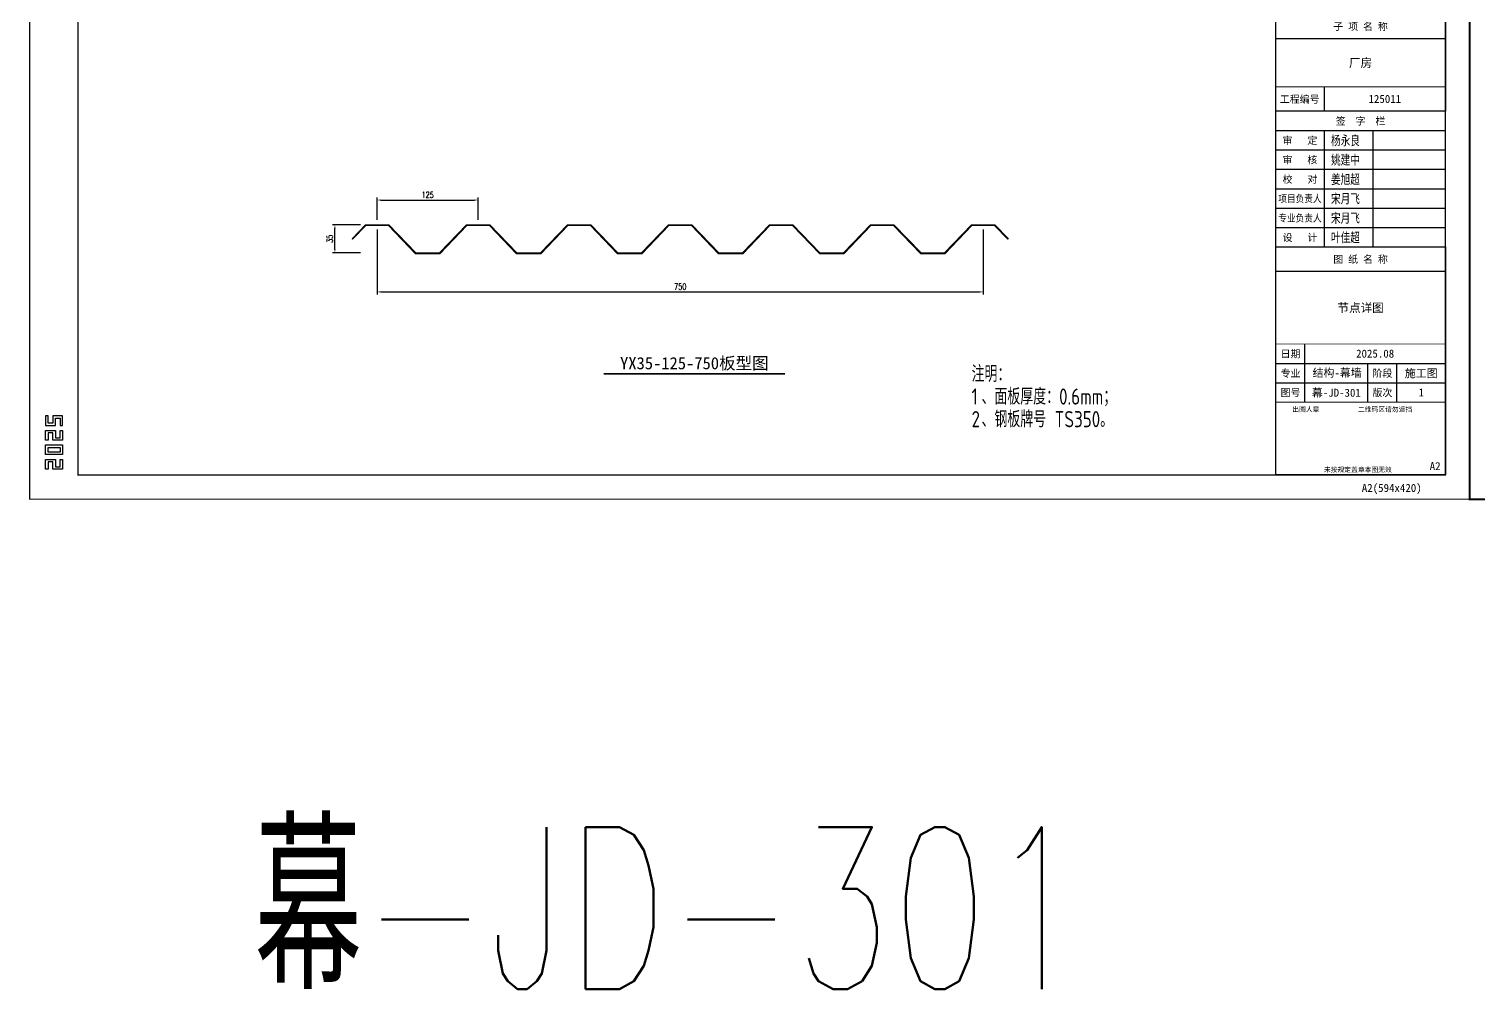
# Model space of a CAD drawing. Extents: x -160106 to 966792, y -663931 to 1550022.
# Drawn here: x -90022 to -88229, y -113808 to -112620 of the extents above; entities that cross this region are included whole.
import ezdxf
from ezdxf.enums import TextEntityAlignment as Align

# ---------------------------------------------------------------- set-up
doc = ezdxf.new("R2010")
doc.units = 0
for name, color, linetype in [('!ZN1-文字-7', 7, 'Continuous'), ('!ZN1-标注-173', 173, 'Continuous'), ('!ZN7-符号-173', 173, 'Continuous'), ('0-cxFrame', 155, 'Continuous'), ('PUB_TEXT', 7, 'Continuous'), ('qianming', 155, 'Continuous')]:
    doc.layers.add(name, color=color, linetype=linetype)
doc.layers.add('0-cxText', color=131, linetype='Continuous', lineweight=25)
doc.layers.add('彩钢板', color=6, linetype='Continuous', lineweight=15)
doc.styles.add('BZHZ', font='bzxw', dxfattribs={"width": 0.8, "bigfont": 'bzhz'})
doc.styles.add('cx_biaoti', font='')
doc.styles.add('cx_tuming', font='simhei.ttf')
doc.styles.add('cx_tuqian1', font='')
doc.styles.add('HZTXT', font='tssdeng.shx', dxfattribs={"width": 0.8, "bigfont": 'hztxt.shx'})
doc.styles.add('ZNDimTStyle', font='ROMANS.shx', dxfattribs={"width": 0.7, "bigfont": 'CHINESE.shx'})
doc.styles.add('ZNTextStyle', font='ROMANS.shx', dxfattribs={"width": 0.7, "bigfont": 'CHINESE.shx'})
doc.styles.add('中南符号', font='simhei.ttf')
doc.styles.add('黑体', font='simhei.ttf', dxfattribs={"height": 12})
doc.styles.get('cx_biaoti').set_extended_font_data('SimSun')
doc.styles.get('cx_tuqian1').set_extended_font_data('SimSun')
doc.dimstyles.new('ZN机械-3', dxfattribs={"dimscale": 3, "dimtxt": 2.5, "dimasz": 1.5, "dimexe": 1, "dimexo": 2, "dimgap": 0.9, "dimtad": 1, "dimdec": 0, "dimzin": 0, "dimdsep": 46, "dimtxsty": 'ZNDimTStyle', "dimcen": 2.5, "dimdle": 1, "dimclrd": 173, "dimclre": 173, "dimclrt": 7, "dimazin": 2, "dimtfac": 1, "dimtdec": 4, "dimtix": 1, "dimtmove": 2, "dimatfit": 3, "dimfxl": 0, "dimfrac": 2, "dimtolj": 1, "dimtzin": 0, "dimarcsym": 0})

# ---------------------------------------------------------------- blocks, each defined once
blk = doc.blocks.new('*U1305')
at = {"const_width": 0.7}
blk.add_lwpolyline([(0, 0), (74.72, 0)], dxfattribs=at)
at = {"color": 0, "style": '中南符号', "flags": 8}
blk.add_attdef('图名', text='', height=5, dxfattribs=at).set_placement((37.36, 1.85), align=Align.CENTER)
blk.add_attdef('比例', (77.52, 1.85), '', height=4, dxfattribs=at)
blk = doc.blocks.new('*D1306')
at = {"layer": '!ZN1-标注-173', "color": 173, "lineweight": -2, "ltscale": 20, "transparency": 16777216}
for p, q in [((-89611.8, -112862.3), (-89646.6, -112862.3)), ((-89643.6, -112892.8), (-89643.6, -112866.8)), ((-89611.8, -112897.3), (-89646.6, -112897.3))]:
    blk.add_line(p, q, dxfattribs=at)
at = {"layer": '!ZN1-标注-173', "color": 173, "ltscale": 20, "transparency": 16777216}
for points in [[(-89644.3, -112866.8), (-89642.8, -112866.8), (-89643.6, -112862.3)], [(-89644.3, -112892.8), (-89642.8, -112892.8), (-89643.6, -112897.3)]]:
    blk.add_solid(points, dxfattribs=at)
at = {"layer": 'Defpoints', "color": 0, "ltscale": 20, "transparency": 16777216}
for p in [(-89643.6, -112862.3), (-89605.8, -112862.3), (-89605.8, -112897.3)]:
    blk.add_point(p, dxfattribs=at)
at = {"layer": '!ZN1-标注-173', "color": 7, "ltscale": 20, "transparency": 16777216, "insert": (-89650, -112879.8), "char_height": 7.5, "attachment_point": 5, "rotation": 90, "style": 'ZNDimTStyle'}
blk.add_mtext('\\A1;35', dxfattribs=at)
blk = doc.blocks.new('*D1307')
at = {"layer": '!ZN1-标注-173', "color": 173, "lineweight": -2, "ltscale": 20, "transparency": 16777216}
for p, q in [((-89591.3, -112856.3), (-89591.3, -112828.8)), ((-89586.8, -112831.8), (-89470.8, -112831.8)), ((-89466.3, -112856.3), (-89466.3, -112828.8))]:
    blk.add_line(p, q, dxfattribs=at)
at = {"layer": '!ZN1-标注-173', "color": 173, "ltscale": 20, "transparency": 16777216}
for points in [[(-89586.8, -112831.1), (-89586.8, -112832.6), (-89591.3, -112831.8)], [(-89470.8, -112831.1), (-89470.8, -112832.6), (-89466.3, -112831.8)]]:
    blk.add_solid(points, dxfattribs=at)
at = {"layer": 'Defpoints', "color": 0, "ltscale": 20, "transparency": 16777216}
for p in [(-89466.3, -112831.8), (-89591.3, -112862.3), (-89466.3, -112862.3)]:
    blk.add_point(p, dxfattribs=at)
at = {"layer": '!ZN1-标注-173', "color": 7, "ltscale": 20, "transparency": 16777216, "insert": (-89528.8, -112825.4), "char_height": 7.5, "attachment_point": 5, "style": 'ZNDimTStyle'}
blk.add_mtext('\\A1;125', dxfattribs=at)
blk = doc.blocks.new('*D1308')
at = {"layer": '!ZN1-标注-173', "color": 173, "lineweight": -2, "ltscale": 20, "transparency": 16777216}
for p, q in [((-89591.3, -112868.3), (-89591.3, -112948.5)), ((-88841.3, -112868.3), (-88841.3, -112948.5)), ((-89586.8, -112945.5), (-88845.8, -112945.5))]:
    blk.add_line(p, q, dxfattribs=at)
at = {"layer": '!ZN1-标注-173', "color": 173, "ltscale": 20, "transparency": 16777216}
for points in [[(-89586.8, -112944.7), (-89586.8, -112946.2), (-89591.3, -112945.5)], [(-88845.8, -112944.7), (-88845.8, -112946.2), (-88841.3, -112945.5)]]:
    blk.add_solid(points, dxfattribs=at)
at = {"layer": 'Defpoints', "color": 0, "ltscale": 20, "transparency": 16777216}
for p in [(-89591.3, -112862.3), (-88841.3, -112862.3), (-88841.3, -112945.5)]:
    blk.add_point(p, dxfattribs=at)
at = {"layer": '!ZN1-标注-173', "color": 7, "ltscale": 20, "transparency": 16777216, "insert": (-89216.3, -112939), "char_height": 7.5, "attachment_point": 5, "style": 'ZNDimTStyle'}
blk.add_mtext('\\A1;750', dxfattribs=at)
blk = doc.blocks.new('20250827133424')
at = {"layer": '彩钢板', "color": 1}
for p, q in [((-30.4, -18), (-31.1, -17.3)), ((780.4, -18), (781.1, -17.3))]:
    blk.add_line(p, q, dxfattribs=at)
for points in [[(-31.1, -17.3), (-14.5, 0), (14.5, 0), (48, -35), (77, -35), (110.5, 0), (139.5, 0), (173, -35), (202, -35), (235.5, 0), (264.5, 0), (298, -35), (327, -35), (360.5, 0), (389.5, 0), (423, -35), (452, -35), (485.5, 0), (514.5, 0), (548, -35), (577, -35), (610.5, 0), (639.5, 0), (673, -35), (702, -35), (735.5, 0), (764.5, 0), (781.1, -17.3)], [(-30.4, -18), (-14.1, -1), (14.1, -1), (47.6, -36), (77.4, -36), (110.9, -1), (139.1, -1), (172.6, -36), (202.4, -36), (235.9, -1), (264.1, -1), (297.6, -36), (327.4, -36), (360.9, -1), (389.1, -1), (422.6, -36), (452.4, -36), (485.9, -1), (514.1, -1), (547.6, -36), (577.4, -36), (610.9, -1), (639.1, -1), (672.6, -36), (702.4, -36), (735.9, -1), (764.1, -1), (780.4, -18)]]:
    blk.add_lwpolyline(points, dxfattribs=at)
blk = doc.blocks.new('zjcx_lan_qianzi(Dragon)')
for p, q in [((-7000, 4800), (0, 4800)), ((-5000, 4800), (-5000, 0)), ((-3000, 4800), (-3000, 0)), ((-7000, 4000), (0, 4000)), ((-7000, 3200), (0, 3200)), ((-7000, 2400), (0, 2400)), ((-7000, 1600), (0, 1600)), ((-7000, 800), (0, 800))]:
    blk.add_line(p, q)
at = {"const_width": 30}
blk.add_lwpolyline([(-7000, 5600), (0, 5600)], dxfattribs=at)
blk.add_lwpolyline([(-7000, 5600), (0, 5600), (0, 0), (-7000, 0)], close=True, dxfattribs=at)
at = {"style": 'cx_biaoti'}
for s, p in [('签  字  栏', (-3500, 5200)), ('审   定', (-6000, 4400)), ('审   核', (-6000, 3600)), ('校   对', (-6000, 2800)), ('设   计', (-6000, 400))]:
    blk.add_text(s, height=300, dxfattribs=at).set_placement(p, align=Align.MIDDLE)
at = {"style": 'cx_biaoti', "width": 0.85}
for s, p in [('项目负责人', (-6000, 2000)), ('专业负责人', (-6000, 1200))]:
    blk.add_text(s, height=300, dxfattribs=at).set_placement(p, align=Align.MIDDLE)
blk = doc.blocks.new('T-签字(Dragon)')
at = {"layer": '0-cxFrame'}
blk.add_blockref('zjcx_lan_qianzi(Dragon)', (0, 0), dxfattribs=at)
at = {"layer": 'qianming', "style": 'BZHZ', "width": 0.8}
for s, p in [('杨永良', (-4124, 4400)), ('姚建中', (-4124, 3600)), ('姜旭超', (-4124, 2800)), ('宋月飞', (-4124, 2000)), ('宋月飞', (-4124, 1200)), ('叶佳超', (-4124, 400))]:
    blk.add_text(s, height=450, dxfattribs=at).set_placement(p, align=Align.MIDDLE)
blk = doc.blocks.new('zjcx_lan_tuming(Dragon)')
for p, q in [((-7000, 8400), (0, 8400)), ((-5800, 3000), (-5800, 5400)), ((-7000, 4600), (0, 4600)), ((-3200, 3000), (-3200, 4600)), ((-2000, 3000), (-2000, 4600)), ((-7000, 3800), (0, 3800))]:
    blk.add_line(p, q)
at = {"const_width": 30}
for points in [[(-7000, 9400), (0, 9400)], [(-7000, 5400), (0, 5400)], [(-7000, 3000), (0, 3000)], [(-7000, 0), (0, 0)]]:
    blk.add_lwpolyline(points, dxfattribs=at)
blk.add_lwpolyline([(-7000, 9400), (0, 9400), (0, 0), (-7000, 0)], close=True)
at = {"style": 'cx_biaoti'}
for s, p in [('图 纸 名 称', (-3500, 8900)), ('日期', (-6388, 5000)), ('专业', (-6388, 4200)), ('阶段', (-2600, 4200)), ('版次', (-2600, 3400)), ('图号', (-6388, 3400))]:
    blk.add_text(s, height=300, dxfattribs=at).set_placement(p, align=Align.MIDDLE)
for s, p in [('出图人章', (-6316, 2607)), ('二维码区请勿遮挡', (-3609, 2607)), ('未按规定盖章本图无效', (-5013, 120))]:
    blk.add_text(s, height=200, dxfattribs=at).set_placement(p)
blk = doc.blocks.new('T-图签(Dragon)')
blk.add_blockref('zjcx_lan_tuming(Dragon)', (0, 0))
at = {"color": 3, "style": 'cx_biaoti'}
for s, p in [('2025.08', (-2900, 5000)), ('结构-幕墙 ', (-4356, 4219)), ('施工图', (-1000, 4200))]:
    blk.add_text(s, height=330, dxfattribs=at).set_placement(p, align=Align.MIDDLE)
blk = doc.blocks.new('zjcx_lan_xiangmu(Dragon)')
for p, q in [((-7000, 9000), (0, 9000)), ((-7000, 6000), (0, 6000)), ((-7000, 3000), (0, 3000)), ((-5000, 1000), (-5000, 0))]:
    blk.add_line(p, q)
at = {"const_width": 30}
for points in [[(-7000, 10000), (0, 10000)], [(-7000, 7000), (0, 7000)], [(-7000, 7000), (0, 7000)], [(-7000, 4000), (0, 4000)], [(-7000, 4000), (0, 4000)], [(-7000, 1000), (0, 1000)], [(-7000, 0), (0, 0)]]:
    blk.add_lwpolyline(points, dxfattribs=at)
blk.add_lwpolyline([(-7000, 10000), (0, 10000), (0, 0), (-7000, 0)], close=True)
at = {"style": 'cx_biaoti'}
for s, p in [('建 设 单 位', (-3500, 9500)), ('项 目 名 称', (-3500, 6500)), ('子 项 名 称', (-3500, 3500)), ('工程编号', (-6013, 500))]:
    blk.add_text(s, height=300, dxfattribs=at).set_placement(p, align=Align.MIDDLE)
blk = doc.blocks.new('T-项目(Dragon)')
blk.add_blockref('zjcx_lan_xiangmu(Dragon)', (0, 0))
at = {"color": 3, "style": 'cx_tuming'}
for s, height, p in [('嘉兴世赫建达智能装备有限公司', 330, (-6816, 7901)), ('年产500套智能装备建设项目 ', 350, (-6638, 4859))]:
    blk.add_text(s, height=height, dxfattribs=at).set_placement(p)
blk = doc.blocks.new('zjcx_T2(Dragon)')
at = {"layer": '0-cxFrame', "const_width": 50}
blk.add_lwpolyline([(-7000, 40000), (0, 40000), (0, 0), (-7000, 0)], close=True, dxfattribs=at)
at = {"layer": '0-cxFrame'}
for name, p in [('T-项目(Dragon)', (0, 15000)), ('T-签字(Dragon)', (0, 9400)), ('T-图签(Dragon)', (0, 0))]:
    blk.add_blockref(name, p, dxfattribs=at)
blk = doc.blocks.new('TK22.A2 L(Dragon)')
at = {"layer": '0-cxFrame', "color": 7, "const_width": 0.5}
blk.add_lwpolyline([(0, 0), (-594, 0), (-594, 420), (0, 420)], close=True, dxfattribs=at)
at = {"layer": '0-cxFrame', "const_width": 0.5}
for points in [[(-80, 10), (-574, 10), (-574, 410), (-80, 410)], [(-10, 10), (-80, 10), (-80, 410), (-10, 410)]]:
    blk.add_lwpolyline(points, close=True, dxfattribs=at)
at = {"layer": 'Defpoints', "color": 2}
for points in [[(-586.37, 34.37), (-587.37, 34.37), (-587.37, 30.37), (-583.37, 30.37), (-583.37, 33.37), (-581.37, 33.37), (-581.37, 30.37), (-580.37, 30.37), (-580.37, 34.37), (-584.37, 34.37), (-584.37, 31.37), (-586.37, 31.37), (-586.37, 34.37)], [(-586.37, 24.37), (-587.37, 24.37), (-587.37, 28.37), (-583.37, 28.37), (-583.37, 25.37), (-581.37, 25.37), (-581.37, 28.37), (-580.37, 28.37), (-580.37, 24.37), (-584.37, 24.37), (-584.37, 27.37), (-586.37, 27.37), (-586.37, 24.37)], [(-586.37, 12.37), (-587.37, 12.37), (-587.37, 16.37), (-583.37, 16.37), (-583.37, 13.37), (-581.37, 13.37), (-581.37, 16.37), (-580.37, 16.37), (-580.37, 12.37), (-584.37, 12.37), (-584.37, 15.37), (-586.37, 15.37), (-586.37, 12.37)]]:
    blk.add_lwpolyline(points, dxfattribs=at)
for points in [[(-587.37, 18.37), (-587.37, 22.37), (-580.37, 22.37), (-580.37, 18.37)], [(-586.37, 19.37), (-586.37, 21.37), (-581.37, 21.37), (-581.37, 19.37)]]:
    blk.add_lwpolyline(points, close=True, dxfattribs=at)
at = {"layer": '0-cxFrame', "xscale": 0.01, "yscale": 0.01, "zscale": 0.01}
blk.add_blockref('zjcx_T2(Dragon)', (-10, 10), dxfattribs=at)
at = {"style": '黑体', "flags": 4}
blk.add_attdef('图幅', text='', height=3.3, dxfattribs=at).set_placement((-40, 3), align=Align.RIGHT)
at = {"layer": '0-cxFrame', "style": '黑体'}
blk.add_text('(594x420)', height=3.3, dxfattribs=at).set_placement((-40, 3))
at = {"layer": '0-cxText', "flags": 4}
for tag, height, style, p in [('建设单位', 3.5, 'cx_tuming', (-45, 240)), ('项目名称', 3.5, 'cx_tuming', (-45, 210)), ('子项名称', 3.5, 'cx_tuming', (-45, 180)), ('工程编号', 3.3, 'cx_tuqian1', (-35, 165)), ('图名1', 3.5, 'cx_tuming', (-45, 87)), ('图名2', 3.5, 'cx_tuming', (-45, 79)), ('图名3', 3.5, 'cx_tuming', (-45, 71)), ('出图日期', 3.3, 'cx_tuqian1', (-39, 60)), ('专业', 3.3, 'cx_tuqian1', (-55, 52)), ('图号', 3.3, 'cx_tuqian1', (-55, 44)), ('版次', 3.3, 'cx_tuqian1', (-20, 44))]:
    blk.add_attdef(tag, text='', height=height, dxfattribs=dict(at, style=style)).set_placement(p, align=Align.MIDDLE)
at = {"layer": 'Defpoints', "color": 6, "flags": 4}
for tag, height, style, p in [('tufu', 3.3, '黑体', (-12, 12)), ('dwfname', 4, 'cx_tuqian1', (-80, 3))]:
    blk.add_attdef(tag, text='', height=height, dxfattribs=dict(at, style=style)).set_placement(p, align=Align.RIGHT)

msp = doc.modelspace()

# ---------------------------------------------------------------- block references
at = {"layer": '!ZN7-符号-173', "color": 7, "ltscale": 30}
ref = msp.add_blockref('*U1305', (-89310.87, -113046.65), dxfattribs=dict(at, xscale=3, yscale=3, zscale=3))
ref.add_attrib('图名', 'YX35-125-750板型图', dxfattribs={"layer": '0', "color": 0, "height": 15, "style": '中南符号'}).set_placement((-89198.79, -113041.11), align=Align.CENTER)
at = {"layer": '0-cxFrame', "xscale": 5, "yscale": 5, "zscale": 5}
msp.add_blockref('TK22.A2 L(Dragon)', (-85269.4, -113201.84), dxfattribs=at)
at = {"layer": '0-cxFrame'}
ref = msp.add_blockref('TK22.A2 L(Dragon)', (-88239.4, -113201.84), dxfattribs=dict(at, xscale=3, yscale=3, zscale=3))
ref.add_attrib('子项名称', '厂房', dxfattribs={"layer": '0-cxText', "height": 10.5, "style": 'cx_tuming'}).set_placement((-88374.4, -112661.84), align=Align.MIDDLE)
ref.add_attrib('图名2', '节点详图', dxfattribs={"layer": '0-cxText', "height": 10.5, "style": 'cx_tuming'}).set_placement((-88374.4, -112964.84), align=Align.MIDDLE)
ref.add_attrib('工程编号', '125011', dxfattribs={"layer": '0-cxText', "height": 9.9, "style": 'cx_tuqian1'}).set_placement((-88344.4, -112706.84), align=Align.MIDDLE)
ref.add_attrib('图号', '幕-JD-301', dxfattribs={"layer": '0-cxText', "height": 9.9, "style": 'cx_tuqian1'}).set_placement((-88404.4, -113069.84), align=Align.MIDDLE)
ref.add_attrib('版次', '1', dxfattribs={"layer": '0-cxText', "height": 9.9, "style": 'cx_tuqian1'}).set_placement((-88299.4, -113069.84), align=Align.MIDDLE)
ref.add_attrib('图幅', 'A2', dxfattribs={"layer": '0', "height": 9.9, "style": '黑体'}).set_placement((-88359.4, -113192.84), align=Align.RIGHT)
ref.add_attrib('tufu', 'A2', dxfattribs={"layer": 'Defpoints', "color": 6, "height": 9.9, "style": '黑体'}).set_placement((-88275.4, -113165.84), align=Align.RIGHT)
at = {"layer": '彩钢板'}
msp.add_blockref('20250827133424', (-89591.33, -112862.32), dxfattribs=at)

# ---------------------------------------------------------------- texts
at = {"layer": '!ZN1-文字-7', "ltscale": 20, "style": 'ZNTextStyle', "width": 0.7}
msp.add_text('幕-JD-301', height=200.258, dxfattribs=at).set_placement((-89743.13, -113707.49, 0), align=Align.MIDDLE_LEFT)
at = {"layer": 'PUB_TEXT', "style": 'HZTXT', "width": 0.8}
for s, p in [('注明：', (-88855.79, -113056.86)), ('1', (-88855.79, -113084.86)), ('、面板厚度：0.6mm；', (-88843.48, -113084.86)), ('2', (-88855.79, -113112.86)), ('、钢板牌号', (-88843.48, -113112.86)), ('TS350。', (-88752.99, -113112.86))]:
    msp.add_text(s, height=20, dxfattribs=at).set_placement(p)

# ---------------------------------------------------------------- dimensions: what is measured, and where the dimension line sits
at = {"layer": '!ZN1-标注-173', "ltscale": 20}
for p1, p2, distance, picture, middle in [((-89591.33, -112862.32), (-89466.33, -112862.32), 30.49, '*D1307', (-89528.83, -112825.38)), ((-89605.83, -112897.32), (-89605.83, -112862.32), 37.74, '*D1306', (-89650.01, -112879.82)), ((-89591.33, -112862.32), (-88841.33, -112862.32), -83.18, '*D1308', (-89216.33, -112939.05))]:
    dim = msp.add_aligned_dim(p1=p1, p2=p2, distance=distance, dimstyle='ZN机械-3', dxfattribs=at)
    dim.commit()
    dim.dimension.update_dxf_attribs({"geometry": picture, "text_midpoint": middle})

doc.saveas('drawing.dxf')
